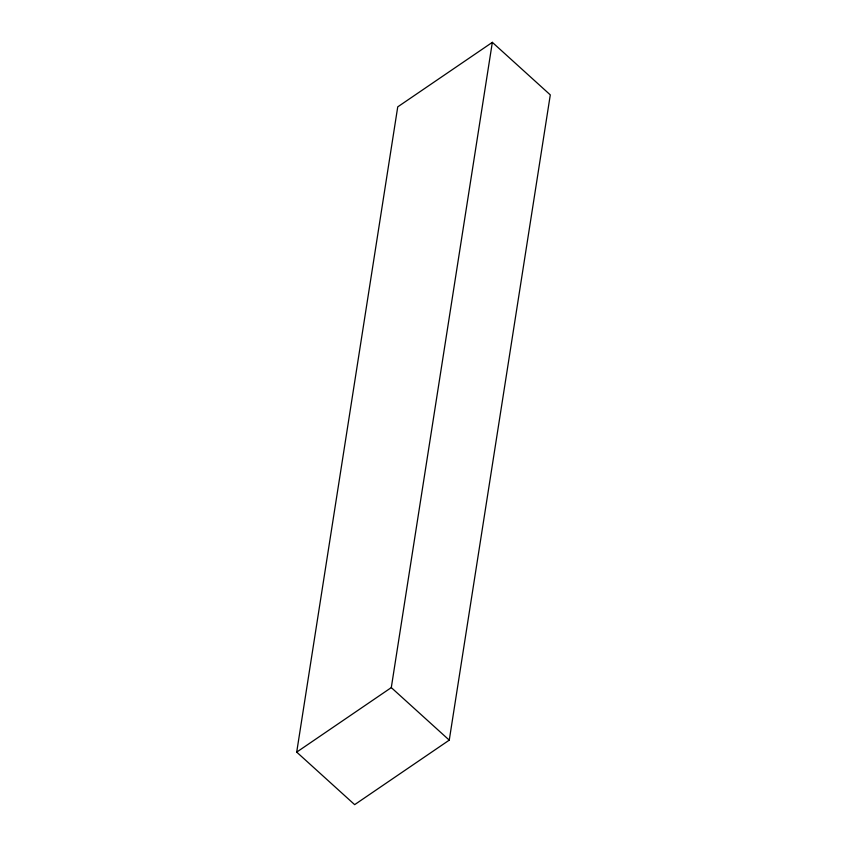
<?xml version="1.0" encoding="UTF-8"?>
<svg xmlns="http://www.w3.org/2000/svg" width="847" height="847" viewBox="0 0 847 847"><rect width="100%" height="100%" fill="white"/><g stroke="black" fill="none" stroke-linecap="round" stroke-linejoin="round"><path stroke-width="1.27" d="M296.704 752.115L397.741 106.86L492.34 42.35L550.296 94.885L449.259 740.14L354.66 804.65L296.704 752.115L391.293 687.605L492.34 42.35M391.293 687.605L449.259 740.14"/></g></svg>
